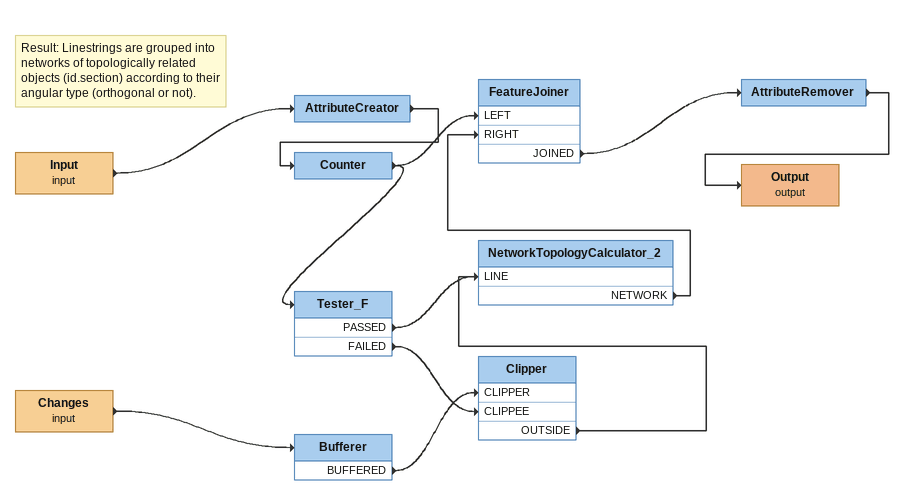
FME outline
Note: Result: Linestrings are grouped into networks of topologically related objects (id.section) according to their angular type (orthogonal or not).
Input (input)
    -> AttributeCreator
AttributeCreator
    -> Counter
Counter
    -> Tester_F
    -> FeatureJoiner [LEFT]
Tester_F
    PASSED -> NetworkTopologyCalculator_2 [LINE]
    FAILED -> Clipper [CLIPPEE]
Changes (input)
    -> Bufferer
Bufferer
    BUFFERED -> Clipper [CLIPPER]
Clipper
    OUTSIDE -> NetworkTopologyCalculator_2 [LINE]
NetworkTopologyCalculator_2
    NETWORK -> FeatureJoiner [RIGHT]
FeatureJoiner
    JOINED -> AttributeRemover
AttributeRemover
    -> Output (output)
Output (output)
